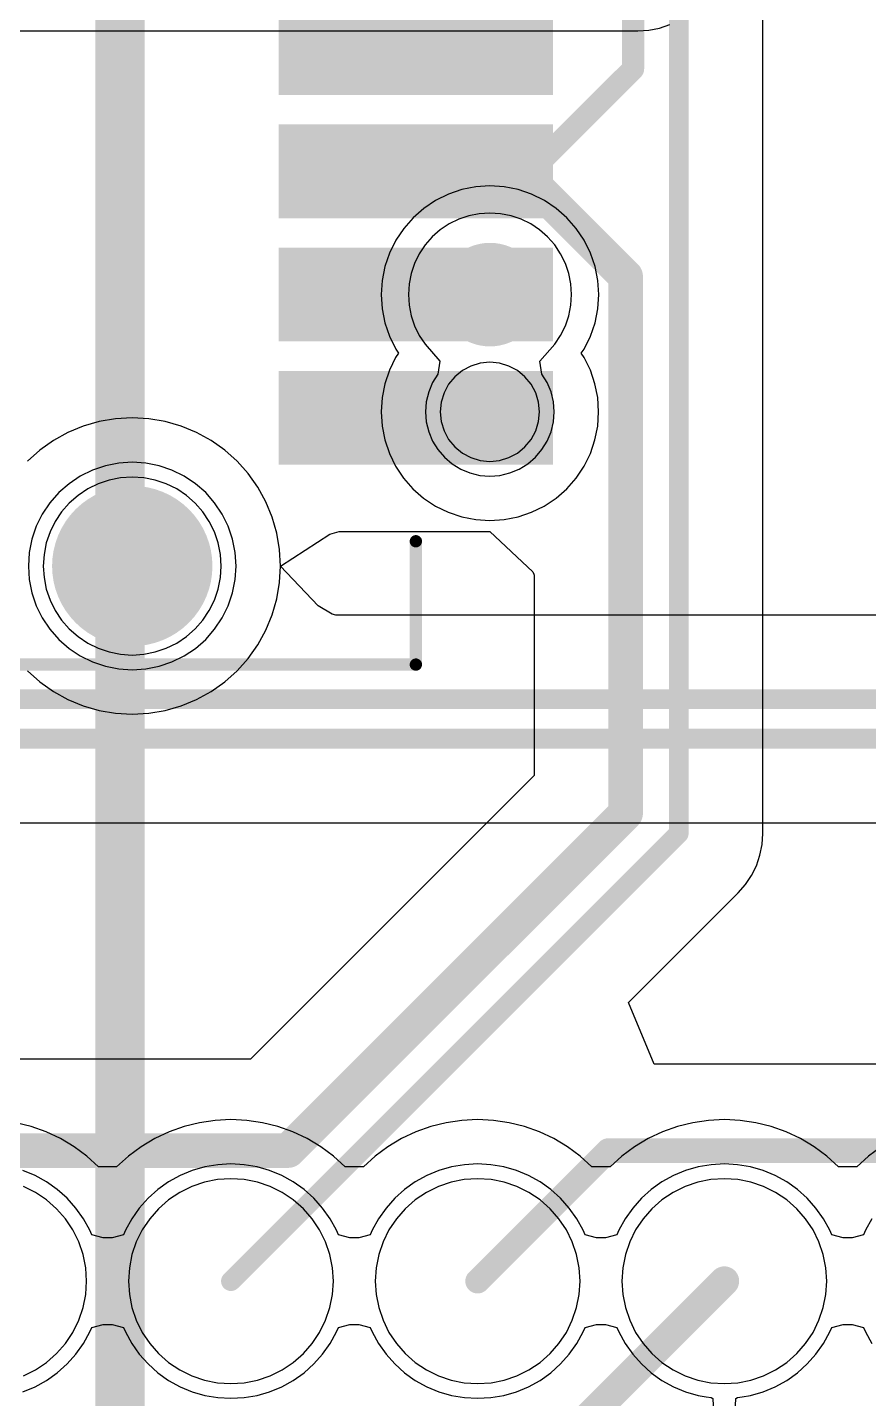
# Model space of a CAD drawing. Header units: millimetres. Extents: x 5.97 to 14.78, y 3.86 to 11.35.
# Drawn here: x 9.043 to 9.383, y 6.432 to 6.988 of the extents above; entities that cross this region are included whole.
import ezdxf

# ---------------------------------------------------------------- set-up
doc = ezdxf.new("R2010")
doc.units = ezdxf.units.MM
doc.header["$MEASUREMENT"] = 0
for name, color, linetype in [('BottomLayer', 5, 'Continuous'), ('BottomOverlay', 54, 'Continuous'), ('BottomSolder', 6, 'Continuous'), ('Mechanical4', 56, 'Continuous'), ('MidLayer1', 16, 'Continuous'), ('MidLayer2', 76, 'Continuous'), ('MultiLayer', 9, 'Continuous'), ('TopLayer', 1, 'Continuous'), ('TopOverlay', 2, 'Continuous'), ('TopPaste', 8, 'Continuous'), ('TopSolder', 216, 'Continuous')]:
    doc.layers.add(name, color=color, linetype=linetype)

# ---------------------------------------------------------------- blocks, each defined once
blk = doc.blocks.new('H______5X2_1_27___SMD_178')
at = {"layer": 'BottomLayer', "const_width": 0.03}
for points in [[(-0.17504, 0, 1), (-0.14504, 0, 1)], [(0.14504, 0, 1), (0.17504, 0, 1)]]:
    blk.add_lwpolyline(points, format="xyb", close=True, dxfattribs=at)
at = {"layer": 'BottomSolder', "const_width": 0.0325}
for points in [[(-0.17629, 0, 1), (-0.14379, 0, 1)], [(0.14379, 0, 1), (0.17629, 0, 1)]]:
    blk.add_lwpolyline(points, format="xyb", close=True, dxfattribs=at)
at = {"layer": 'MidLayer1', "const_width": 0.03}
for points in [[(-0.17504, 0, 1), (-0.14504, 0, 1)], [(0.14504, 0, 1), (0.17504, 0, 1)]]:
    blk.add_lwpolyline(points, format="xyb", close=True, dxfattribs=at)
at = {"layer": 'MidLayer2', "const_width": 0.03}
for points in [[(-0.17504, 0, 1), (-0.14504, 0, 1)], [(0.14504, 0, 1), (0.17504, 0, 1)]]:
    blk.add_lwpolyline(points, format="xyb", close=True, dxfattribs=at)
at = {"layer": 'MultiLayer', "const_width": 0.03}
for points in [[(-0.17504, 0, 1), (-0.14504, 0, 1)], [(0.14504, 0, 1), (0.17504, 0, 1)]]:
    blk.add_lwpolyline(points, format="xyb", close=True, dxfattribs=at)
at = {"layer": 'TopLayer', "const_width": 0.03}
for points in [[(-0.17504, 0, 1), (-0.14504, 0, 1)], [(0.14504, 0, 1), (0.17504, 0, 1)]]:
    blk.add_lwpolyline(points, format="xyb", close=True, dxfattribs=at)
at = {"layer": 'TopLayer'}
for points in [[(-0.084, 0.16752), (-0.116, 0.16752), (-0.084, 0.0624), (-0.116, 0.0624)], [(-0.034, 0.16752), (-0.066, 0.16752), (-0.034, 0.0624), (-0.066, 0.0624)], [(0.016, 0.16752), (-0.016, 0.16752), (0.016, 0.0624), (-0.016, 0.0624)], [(0.066, 0.16752), (0.034, 0.16752), (0.066, 0.0624), (0.034, 0.0624)], [(0.116, 0.16752), (0.084, 0.16752), (0.116, 0.0624), (0.084, 0.0624)], [(-0.116, -0.16752), (-0.084, -0.16752), (-0.116, -0.0624), (-0.084, -0.0624)], [(-0.066, -0.16752), (-0.034, -0.16752), (-0.066, -0.0624), (-0.034, -0.0624)], [(-0.016, -0.16752), (0.016, -0.16752), (-0.016, -0.0624), (0.016, -0.0624)], [(0.034, -0.16752), (0.066, -0.16752), (0.034, -0.0624), (0.066, -0.0624)], [(0.084, -0.16752), (0.116, -0.16752), (0.084, -0.0624), (0.116, -0.0624)]]:
    blk.add_solid(points, dxfattribs=at)
at = {"layer": 'TopOverlay', "const_width": 0.005}
for points in [[(-0.15, 0.11496), (-0.2, 0.11496)], [(-0.2, -0.11496), (-0.2, 0.11496)], [(0.2, 0.11496), (0.15, 0.11496)], [(0.2, -0.11496), (0.2, 0.11496)], [(-0.15, -0.11496), (-0.2, -0.11496)], [(0.2, -0.11496), (0.15, -0.11496)]]:
    blk.add_lwpolyline(points, dxfattribs=at)
at = {"layer": 'TopOverlay', "const_width": 0.0025}
for points in [[(-0.20125, 0.11496, 1), (-0.19875, 0.11496, 1)], [(-0.20125, 0.11496, 1), (-0.19875, 0.11496, 1)], [(-0.15125, 0.11496, 1), (-0.14875, 0.11496, 1)], [(0.14875, 0.11496, 1), (0.15125, 0.11496, 1)], [(0.19875, 0.11496, 1), (0.20125, 0.11496, 1)], [(0.19875, 0.11496, 1), (0.20125, 0.11496, 1)], [(-0.20125, -0.11496, 1), (-0.19875, -0.11496, 1)], [(-0.20125, -0.11496, 1), (-0.19875, -0.11496, 1)], [(-0.15125, -0.11496, 1), (-0.14875, -0.11496, 1)], [(0.14875, -0.11496, 1), (0.15125, -0.11496, 1)], [(0.19875, -0.11496, 1), (0.20125, -0.11496, 1)], [(0.19875, -0.11496, 1), (0.20125, -0.11496, 1)]]:
    blk.add_lwpolyline(points, format="xyb", close=True, dxfattribs=at)
at = {"layer": 'TopPaste'}
for points in [[(-0.081, 0.17052), (-0.119, 0.17052), (-0.081, 0.0594), (-0.119, 0.0594)], [(-0.031, 0.17052), (-0.069, 0.17052), (-0.031, 0.0594), (-0.069, 0.0594)], [(0.019, 0.17052), (-0.019, 0.17052), (0.019, 0.0594), (-0.019, 0.0594)], [(0.069, 0.17052), (0.031, 0.17052), (0.069, 0.0594), (0.031, 0.0594)], [(0.119, 0.17052), (0.081, 0.17052), (0.119, 0.0594), (0.081, 0.0594)], [(-0.119, -0.17052), (-0.081, -0.17052), (-0.119, -0.0594), (-0.081, -0.0594)], [(-0.069, -0.17052), (-0.031, -0.17052), (-0.069, -0.0594), (-0.031, -0.0594)], [(-0.019, -0.17052), (0.019, -0.17052), (-0.019, -0.0594), (0.019, -0.0594)], [(0.031, -0.17052), (0.069, -0.17052), (0.031, -0.0594), (0.069, -0.0594)], [(0.081, -0.17052), (0.119, -0.17052), (0.081, -0.0594), (0.119, -0.0594)]]:
    blk.add_solid(points, dxfattribs=at)
at = {"layer": 'TopSolder', "const_width": 0.0325}
for points in [[(-0.17629, 0, 1), (-0.14379, 0, 1)], [(0.14379, 0, 1), (0.17629, 0, 1)]]:
    blk.add_lwpolyline(points, format="xyb", close=True, dxfattribs=at)
at = {"layer": 'TopSolder'}
for points in [[(-0.0815, 0.17002), (-0.1185, 0.17002), (-0.0815, 0.0599), (-0.1185, 0.0599)], [(-0.0315, 0.17002), (-0.0685, 0.17002), (-0.0315, 0.0599), (-0.0685, 0.0599)], [(0.0185, 0.17002), (-0.0185, 0.17002), (0.0185, 0.0599), (-0.0185, 0.0599)], [(0.0685, 0.17002), (0.0315, 0.17002), (0.0685, 0.0599), (0.0315, 0.0599)], [(0.1185, 0.17002), (0.0815, 0.17002), (0.1185, 0.0599), (0.0815, 0.0599)], [(-0.1185, -0.17002), (-0.0815, -0.17002), (-0.1185, -0.0599), (-0.0815, -0.0599)], [(-0.0685, -0.17002), (-0.0315, -0.17002), (-0.0685, -0.0599), (-0.0315, -0.0599)], [(-0.0185, -0.17002), (0.0185, -0.17002), (-0.0185, -0.0599), (0.0185, -0.0599)], [(0.0315, -0.17002), (0.0685, -0.17002), (0.0315, -0.0599), (0.0685, -0.0599)], [(0.0815, -0.17002), (0.1185, -0.17002), (0.0815, -0.0599), (0.1185, -0.0599)]]:
    blk.add_solid(points, dxfattribs=at)

msp = doc.modelspace()

# ---------------------------------------------------------------- linework, layer by layer
at = {"layer": 'BottomLayer'}
for p, q in [((9.2987, 6.98809), (9.30292, 6.98952)), ((9.00049, 6.98693), (9.28988, 6.98693)), ((9.28988, 6.98693), (9.29433, 6.98722)), ((9.29433, 6.98722), (9.2987, 6.98809)), ((9.21859, 6.92259), (9.21313, 6.92074)), ((9.22424, 6.92372), (9.21859, 6.92259)), ((9.23, 6.92409), (9.22424, 6.92372)), ((9.23576, 6.92372), (9.23, 6.92409)), ((9.24141, 6.92259), (9.23576, 6.92372)), ((9.24687, 6.92074), (9.24141, 6.92259)), ((9.20795, 6.91819), (9.20316, 6.91498)), ((9.21313, 6.92074), (9.20795, 6.91819)), ((9.25205, 6.91819), (9.24687, 6.92074)), ((9.25684, 6.91498), (9.25205, 6.91819)), ((9.19882, 6.91118), (9.19502, 6.90684)), ((9.20316, 6.91498), (9.19882, 6.91118)), ((9.26118, 6.91118), (9.25684, 6.91498)), ((9.26498, 6.90684), (9.26118, 6.91118)), ((9.19502, 6.90684), (9.19181, 6.90205)), ((9.26819, 6.90205), (9.26498, 6.90684)), ((9.19181, 6.90205), (9.18926, 6.89687)), ((9.27074, 6.89687), (9.26819, 6.90205)), ((9.18926, 6.89687), (9.18741, 6.89141)), ((9.27259, 6.89141), (9.27074, 6.89687)), ((9.18741, 6.89141), (9.18628, 6.88576)), ((9.27372, 6.88576), (9.27259, 6.89141)), ((9.18628, 6.88576), (9.18591, 6.88)), ((9.27409, 6.88), (9.27372, 6.88576)), ((9.18591, 6.88), (9.18628, 6.87424)), ((9.27372, 6.87424), (9.27409, 6.88)), ((9.18628, 6.87424), (9.18741, 6.86859)), ((9.27259, 6.86859), (9.27372, 6.87424)), ((9.18741, 6.86859), (9.18926, 6.86313)), ((9.27074, 6.86313), (9.27259, 6.86859)), ((9.18926, 6.86313), (9.19181, 6.85795)), ((9.26819, 6.85795), (9.27074, 6.86313)), ((9.19294, 6.85627), (9.19177, 6.85453)), ((9.19181, 6.85795), (9.19294, 6.85627)), ((9.26702, 6.85621), (9.26819, 6.85795)), ((9.26815, 6.85453), (9.26702, 6.85621)), ((9.19177, 6.85453), (9.18922, 6.84935)), ((9.2707, 6.84935), (9.26815, 6.85453)), ((9.18737, 6.84389), (9.18624, 6.83824)), ((9.18922, 6.84935), (9.18737, 6.84389)), ((9.27255, 6.84389), (9.2707, 6.84935)), ((9.27368, 6.83824), (9.27255, 6.84389)), ((9.18624, 6.83824), (9.18587, 6.83248)), ((9.27405, 6.83248), (9.27368, 6.83824)), ((9.07163, 6.82855), (9.06515, 6.82668)), ((9.07827, 6.82968), (9.07163, 6.82855)), ((9.085, 6.83006), (9.07827, 6.82968)), ((9.09173, 6.82968), (9.085, 6.83006)), ((9.09837, 6.82855), (9.09173, 6.82968)), ((9.10485, 6.82668), (9.09837, 6.82855)), ((9.18587, 6.83248), (9.18624, 6.82672)), ((9.27368, 6.82672), (9.27405, 6.83248)), ((9.05893, 6.8241), (9.05303, 6.82084)), ((9.06515, 6.82668), (9.05893, 6.8241)), ((9.11107, 6.8241), (9.10485, 6.82668)), ((9.11697, 6.82084), (9.11107, 6.8241)), ((9.18624, 6.82672), (9.18737, 6.82107)), ((9.27255, 6.82107), (9.27368, 6.82672)), ((9.04753, 6.81694), (9.04251, 6.81245)), ((9.05303, 6.82084), (9.04753, 6.81694)), ((9.12247, 6.81694), (9.11697, 6.82084)), ((9.12749, 6.81245), (9.12247, 6.81694)), ((9.18737, 6.82107), (9.18922, 6.81561)), ((9.2707, 6.81561), (9.27255, 6.82107)), ((9.13198, 6.80743), (9.12749, 6.81245)), ((9.18922, 6.81561), (9.19177, 6.81043)), ((9.26815, 6.81043), (9.2707, 6.81561)), ((9.13588, 6.80193), (9.13198, 6.80743)), ((9.19177, 6.81043), (9.19498, 6.80564)), ((9.19498, 6.80564), (9.19878, 6.8013)), ((9.26114, 6.8013), (9.26494, 6.80564)), ((9.26494, 6.80564), (9.26815, 6.81043)), ((9.13914, 6.79603), (9.13588, 6.80193)), ((9.19878, 6.8013), (9.20312, 6.7975)), ((9.2568, 6.7975), (9.26114, 6.8013)), ((9.14172, 6.78981), (9.13914, 6.79603)), ((9.20312, 6.7975), (9.20791, 6.79429)), ((9.20791, 6.79429), (9.21309, 6.79174)), ((9.24683, 6.79174), (9.25201, 6.79429)), ((9.25201, 6.79429), (9.2568, 6.7975)), ((9.14359, 6.78333), (9.14172, 6.78981)), ((9.21309, 6.79174), (9.21855, 6.78989)), ((9.21855, 6.78989), (9.2242, 6.78876)), ((9.2242, 6.78876), (9.22996, 6.78839)), ((9.22996, 6.78839), (9.23572, 6.78876)), ((9.23572, 6.78876), (9.24137, 6.78989)), ((9.24137, 6.78989), (9.24683, 6.79174)), ((9.14472, 6.77669), (9.14359, 6.78333)), ((9.14509, 6.76996), (9.14472, 6.77669)), ((9.16038, 6.75385), (9.14509, 6.76996)), ((9.16606, 6.75045), (9.16038, 6.75385)), ((9.16757, 6.75003), (9.16606, 6.75045)), ((9.40605, 6.75003), (9.16757, 6.75003)), ((8.94236, 6.66589), (9.71839, 6.66589)), ((9.04402, 6.54269), (9.03778, 6.54425)), ((9.11222, 6.54425), (9.10598, 6.54269)), ((9.11858, 6.5452), (9.11222, 6.54425)), ((9.125, 6.54551), (9.11858, 6.5452)), ((9.13142, 6.5452), (9.125, 6.54551)), ((9.13778, 6.54425), (9.13142, 6.5452)), ((9.14402, 6.54269), (9.13778, 6.54425)), ((9.21222, 6.54425), (9.20598, 6.54269)), ((9.21858, 6.5452), (9.21222, 6.54425)), ((9.225, 6.54551), (9.21858, 6.5452)), ((9.23142, 6.5452), (9.225, 6.54551)), ((9.23778, 6.54425), (9.23142, 6.5452)), ((9.24402, 6.54269), (9.23778, 6.54425)), ((9.31222, 6.54425), (9.30598, 6.54269)), ((9.31858, 6.5452), (9.31222, 6.54425)), ((9.325, 6.54551), (9.31858, 6.5452)), ((9.33142, 6.5452), (9.325, 6.54551)), ((9.33778, 6.54425), (9.33142, 6.5452)), ((9.34402, 6.54269), (9.33778, 6.54425)), ((9.05007, 6.54053), (9.04402, 6.54269)), ((9.05588, 6.53778), (9.05007, 6.54053)), ((9.09993, 6.54053), (9.09412, 6.53778)), ((9.10598, 6.54269), (9.09993, 6.54053)), ((9.15007, 6.54053), (9.14402, 6.54269)), ((9.15588, 6.53778), (9.15007, 6.54053)), ((9.19993, 6.54053), (9.19412, 6.53778)), ((9.20598, 6.54269), (9.19993, 6.54053)), ((9.25007, 6.54053), (9.24402, 6.54269)), ((9.25588, 6.53778), (9.25007, 6.54053)), ((9.29993, 6.54053), (9.29412, 6.53778)), ((9.30598, 6.54269), (9.29993, 6.54053)), ((9.35007, 6.54053), (9.34402, 6.54269)), ((9.35588, 6.53778), (9.35007, 6.54053)), ((9.0614, 6.53447), (9.05588, 6.53778)), ((9.06656, 6.53064), (9.0614, 6.53447)), ((9.0886, 6.53447), (9.08344, 6.53064)), ((9.09412, 6.53778), (9.0886, 6.53447)), ((9.1614, 6.53447), (9.15588, 6.53778)), ((9.16656, 6.53064), (9.1614, 6.53447)), ((9.1886, 6.53447), (9.18344, 6.53064)), ((9.19412, 6.53778), (9.1886, 6.53447)), ((9.2614, 6.53447), (9.25588, 6.53778)), ((9.26656, 6.53064), (9.2614, 6.53447)), ((9.2886, 6.53447), (9.28344, 6.53064)), ((9.29412, 6.53778), (9.2886, 6.53447)), ((9.3614, 6.53447), (9.35588, 6.53778)), ((9.36656, 6.53064), (9.3614, 6.53447)), ((9.3886, 6.53447), (9.38344, 6.53064)), ((9.07132, 6.52632), (9.06656, 6.53064)), ((9.08344, 6.53064), (9.07868, 6.52632)), ((9.17132, 6.52632), (9.16656, 6.53064)), ((9.18344, 6.53064), (9.17868, 6.52632)), ((9.27132, 6.52632), (9.26656, 6.53064)), ((9.28344, 6.53064), (9.27868, 6.52632)), ((9.37132, 6.52632), (9.36656, 6.53064)), ((9.38344, 6.53064), (9.37868, 6.52632)), ((9.07868, 6.52632), (9.07132, 6.52632)), ((9.17868, 6.52632), (9.17132, 6.52632)), ((9.27868, 6.52632), (9.27132, 6.52632)), ((9.37868, 6.52632), (9.37132, 6.52632))]:
    msp.add_line(p, q, dxfattribs=at)
for points, const_width in [([(9.223, 6.88, 1), (9.237, 6.88, 1)], 0.014), ([(9.22296, 6.83248, 1), (9.23696, 6.83248, 1)], 0.014), ([(9.322, 6.48, 1), (9.328, 6.48, 1)], 0.006)]:
    msp.add_lwpolyline(points, format="xyb", close=True, dxfattribs=dict(at, const_width=const_width))
for points, const_width in [([(8.76249, 6.71596), (10.0099, 6.71596)], 0.008), ([(8.75303, 6.69996), (10.01653, 6.69996)], 0.008), ([(9.23, 6.385), (9.325, 6.48)], 0.012)]:
    msp.add_lwpolyline(points, dxfattribs=dict(at, const_width=const_width))
at = {"layer": 'BottomOverlay', "const_width": 0.014}
for points in [[(9.08, 6.82), (9.08, 7.04)], [(9.08, 5.44238), (9.08, 6.72)]]:
    msp.add_lwpolyline(points, dxfattribs=at)
at = {"layer": 'BottomOverlay', "const_width": 0.007}
for points in [[(9.0765, 6.82, 1), (9.0835, 6.82, 1)], [(9.0765, 6.72, 1), (9.0835, 6.72, 1)]]:
    msp.add_lwpolyline(points, format="xyb", close=True, dxfattribs=at)
at = {"layer": 'Mechanical4', "const_width": 0.02}
msp.add_lwpolyline([(9.08, 4.43), (9.08, 9.43)], dxfattribs=at)
at = {"layer": 'MidLayer1'}
for p, q in [((9.22227, 6.85105), (9.2188, 6.84919)), ((9.22604, 6.85219), (9.22227, 6.85105)), ((9.22996, 6.85258), (9.22604, 6.85219)), ((9.23388, 6.85219), (9.22996, 6.85258)), ((9.23765, 6.85105), (9.23388, 6.85219)), ((9.24113, 6.84919), (9.23765, 6.85105)), ((9.21575, 6.84669), (9.21325, 6.84365)), ((9.2188, 6.84919), (9.21575, 6.84669)), ((9.24417, 6.84669), (9.24113, 6.84919)), ((9.24667, 6.84365), (9.24417, 6.84669)), ((9.21139, 6.84017), (9.21025, 6.8364)), ((9.21325, 6.84365), (9.21139, 6.84017)), ((9.24853, 6.84017), (9.24667, 6.84365)), ((9.24967, 6.8364), (9.24853, 6.84017)), ((9.21025, 6.8364), (9.20986, 6.83248)), ((9.25006, 6.83248), (9.24967, 6.8364)), ((9.20986, 6.83248), (9.21025, 6.82856)), ((9.21025, 6.82856), (9.21139, 6.82479)), ((9.24853, 6.82479), (9.24967, 6.82856)), ((9.24967, 6.82856), (9.25006, 6.83248)), ((9.21139, 6.82479), (9.21325, 6.82132)), ((9.24667, 6.82132), (9.24853, 6.82479)), ((9.21325, 6.82132), (9.21575, 6.81827)), ((9.21575, 6.81827), (9.2188, 6.81577)), ((9.24113, 6.81577), (9.24417, 6.81827)), ((9.24417, 6.81827), (9.24667, 6.82132)), ((9.2188, 6.81577), (9.22227, 6.81391)), ((9.22227, 6.81391), (9.22604, 6.81277)), ((9.22604, 6.81277), (9.22996, 6.81238)), ((9.22996, 6.81238), (9.23388, 6.81277)), ((9.23388, 6.81277), (9.23765, 6.81391)), ((9.23765, 6.81391), (9.24113, 6.81577)), ((9.08029, 6.80573), (9.07566, 6.80481)), ((9.085, 6.80604), (9.08029, 6.80573)), ((9.08971, 6.80573), (9.085, 6.80604)), ((9.09434, 6.80481), (9.08971, 6.80573)), ((9.06696, 6.8012), (9.06304, 6.79858)), ((9.07119, 6.80329), (9.06696, 6.8012)), ((9.07566, 6.80481), (9.07119, 6.80329)), ((9.09881, 6.80329), (9.09434, 6.80481)), ((9.10304, 6.8012), (9.09881, 6.80329)), ((9.10696, 6.79858), (9.10304, 6.8012)), ((9.05949, 6.79547), (9.05638, 6.79192)), ((9.06304, 6.79858), (9.05949, 6.79547)), ((9.11051, 6.79547), (9.10696, 6.79858)), ((9.11362, 6.79192), (9.11051, 6.79547)), ((9.05638, 6.79192), (9.05376, 6.788)), ((9.11624, 6.788), (9.11362, 6.79192)), ((9.05167, 6.78377), (9.05015, 6.7793)), ((9.05376, 6.788), (9.05167, 6.78377)), ((9.11833, 6.78377), (9.11624, 6.788)), ((9.11985, 6.7793), (9.11833, 6.78377)), ((9.05015, 6.7793), (9.04923, 6.77467)), ((9.12077, 6.77467), (9.11985, 6.7793)), ((9.04923, 6.77467), (9.04892, 6.76996)), ((9.12108, 6.76996), (9.12077, 6.77467)), ((9.04892, 6.76996), (9.04923, 6.76525)), ((9.12077, 6.76525), (9.12108, 6.76996)), ((9.04923, 6.76525), (9.05015, 6.76062)), ((9.05015, 6.76062), (9.05167, 6.75615)), ((9.11833, 6.75615), (9.11985, 6.76062)), ((9.11985, 6.76062), (9.12077, 6.76525)), ((9.05167, 6.75615), (9.05376, 6.75192)), ((9.11624, 6.75192), (9.11833, 6.75615)), ((9.05376, 6.75192), (9.05638, 6.748)), ((9.11362, 6.748), (9.11624, 6.75192)), ((9.05638, 6.748), (9.05949, 6.74445)), ((9.05949, 6.74445), (9.06304, 6.74134)), ((9.10696, 6.74134), (9.11051, 6.74445)), ((9.11051, 6.74445), (9.11362, 6.748)), ((9.06304, 6.74134), (9.06696, 6.73872)), ((9.06696, 6.73872), (9.07119, 6.73663)), ((9.09881, 6.73663), (9.10304, 6.73872)), ((9.10304, 6.73872), (9.10696, 6.74134)), ((9.07119, 6.73663), (9.07566, 6.73511)), ((9.07566, 6.73511), (9.08029, 6.73419)), ((9.08029, 6.73419), (9.085, 6.73388)), ((9.085, 6.73388), (9.08971, 6.73419)), ((9.08971, 6.73419), (9.09434, 6.73511)), ((9.09434, 6.73511), (9.09881, 6.73663)), ((9.125, 6.52152), (9.11958, 6.52117)), ((9.13042, 6.52117), (9.125, 6.52152)), ((9.225, 6.52152), (9.21958, 6.52117)), ((9.23042, 6.52117), (9.225, 6.52152)), ((9.325, 6.52152), (9.31958, 6.52117)), ((9.33042, 6.52117), (9.325, 6.52152)), ((9.04576, 6.51596), (9.04089, 6.51836)), ((9.05028, 6.51294), (9.04576, 6.51596)), ((9.10424, 6.51596), (9.09972, 6.51294)), ((9.10911, 6.51836), (9.10424, 6.51596)), ((9.11425, 6.52011), (9.10911, 6.51836)), ((9.11958, 6.52117), (9.11425, 6.52011)), ((9.13575, 6.52011), (9.13042, 6.52117)), ((9.14089, 6.51836), (9.13575, 6.52011)), ((9.14576, 6.51596), (9.14089, 6.51836)), ((9.15028, 6.51294), (9.14576, 6.51596)), ((9.20424, 6.51596), (9.19972, 6.51294)), ((9.20911, 6.51836), (9.20424, 6.51596)), ((9.21425, 6.52011), (9.20911, 6.51836)), ((9.21958, 6.52117), (9.21425, 6.52011)), ((9.23575, 6.52011), (9.23042, 6.52117)), ((9.24089, 6.51836), (9.23575, 6.52011)), ((9.24576, 6.51596), (9.24089, 6.51836)), ((9.25028, 6.51294), (9.24576, 6.51596)), ((9.30424, 6.51596), (9.29972, 6.51294)), ((9.30911, 6.51836), (9.30424, 6.51596)), ((9.31425, 6.52011), (9.30911, 6.51836)), ((9.31958, 6.52117), (9.31425, 6.52011)), ((9.33575, 6.52011), (9.33042, 6.52117)), ((9.34089, 6.51836), (9.33575, 6.52011)), ((9.34576, 6.51596), (9.34089, 6.51836)), ((9.35028, 6.51294), (9.34576, 6.51596)), ((9.05436, 6.50936), (9.05028, 6.51294)), ((9.09972, 6.51294), (9.09564, 6.50936)), ((9.15436, 6.50936), (9.15028, 6.51294)), ((9.19972, 6.51294), (9.19564, 6.50936)), ((9.25436, 6.50936), (9.25028, 6.51294)), ((9.29972, 6.51294), (9.29564, 6.50936)), ((9.35436, 6.50936), (9.35028, 6.51294)), ((9.05794, 6.50528), (9.05436, 6.50936)), ((9.06096, 6.50076), (9.05794, 6.50528)), ((9.09206, 6.50528), (9.08904, 6.50076)), ((9.09564, 6.50936), (9.09206, 6.50528)), ((9.15794, 6.50528), (9.15436, 6.50936)), ((9.16096, 6.50076), (9.15794, 6.50528)), ((9.19206, 6.50528), (9.18904, 6.50076)), ((9.19564, 6.50936), (9.19206, 6.50528)), ((9.25794, 6.50528), (9.25436, 6.50936)), ((9.26096, 6.50076), (9.25794, 6.50528)), ((9.29206, 6.50528), (9.28904, 6.50076)), ((9.29564, 6.50936), (9.29206, 6.50528)), ((9.35794, 6.50528), (9.35436, 6.50936)), ((9.36096, 6.50076), (9.35794, 6.50528)), ((9.06336, 6.49589), (9.06096, 6.50076)), ((9.08904, 6.50076), (9.08664, 6.49589)), ((9.16336, 6.49589), (9.16096, 6.50076)), ((9.18904, 6.50076), (9.18664, 6.49589)), ((9.26336, 6.49589), (9.26096, 6.50076)), ((9.28904, 6.50076), (9.28664, 6.49589)), ((9.36336, 6.49589), (9.36096, 6.50076)), ((9.06511, 6.49075), (9.06336, 6.49589)), ((9.08664, 6.49589), (9.08489, 6.49075)), ((9.16511, 6.49075), (9.16336, 6.49589)), ((9.18664, 6.49589), (9.18489, 6.49075)), ((9.26511, 6.49075), (9.26336, 6.49589)), ((9.28664, 6.49589), (9.28489, 6.49075)), ((9.36511, 6.49075), (9.36336, 6.49589)), ((9.06617, 6.48542), (9.06511, 6.49075)), ((9.08489, 6.49075), (9.08383, 6.48542)), ((9.16617, 6.48542), (9.16511, 6.49075)), ((9.18489, 6.49075), (9.18383, 6.48542)), ((9.26617, 6.48542), (9.26511, 6.49075)), ((9.28489, 6.49075), (9.28383, 6.48542)), ((9.36617, 6.48542), (9.36511, 6.49075)), ((9.06652, 6.48), (9.06617, 6.48542)), ((9.08383, 6.48542), (9.08348, 6.48)), ((9.16652, 6.48), (9.16617, 6.48542)), ((9.18383, 6.48542), (9.18348, 6.48)), ((9.26652, 6.48), (9.26617, 6.48542)), ((9.28383, 6.48542), (9.28348, 6.48)), ((9.36652, 6.48), (9.36617, 6.48542)), ((9.06617, 6.47458), (9.06652, 6.48)), ((9.08348, 6.48), (9.08383, 6.47458)), ((9.16617, 6.47458), (9.16652, 6.48)), ((9.18348, 6.48), (9.18383, 6.47458)), ((9.26617, 6.47458), (9.26652, 6.48)), ((9.28348, 6.48), (9.28383, 6.47458)), ((9.36617, 6.47458), (9.36652, 6.48)), ((9.06511, 6.46925), (9.06617, 6.47458)), ((9.08383, 6.47458), (9.08489, 6.46925)), ((9.16511, 6.46925), (9.16617, 6.47458)), ((9.18383, 6.47458), (9.18489, 6.46925)), ((9.26511, 6.46925), (9.26617, 6.47458)), ((9.28383, 6.47458), (9.28489, 6.46925)), ((9.36511, 6.46925), (9.36617, 6.47458)), ((9.06336, 6.46411), (9.06511, 6.46925)), ((9.08489, 6.46925), (9.08664, 6.46411)), ((9.16336, 6.46411), (9.16511, 6.46925)), ((9.18489, 6.46925), (9.18664, 6.46411)), ((9.26336, 6.46411), (9.26511, 6.46925)), ((9.28489, 6.46925), (9.28664, 6.46411)), ((9.36336, 6.46411), (9.36511, 6.46925)), ((9.06096, 6.45924), (9.06336, 6.46411)), ((9.08664, 6.46411), (9.08904, 6.45924)), ((9.16096, 6.45924), (9.16336, 6.46411)), ((9.18664, 6.46411), (9.18904, 6.45924)), ((9.26096, 6.45924), (9.26336, 6.46411)), ((9.28664, 6.46411), (9.28904, 6.45924)), ((9.36096, 6.45924), (9.36336, 6.46411)), ((9.05436, 6.45064), (9.05794, 6.45472)), ((9.05794, 6.45472), (9.06096, 6.45924)), ((9.08904, 6.45924), (9.09206, 6.45472)), ((9.09206, 6.45472), (9.09564, 6.45064)), ((9.15436, 6.45064), (9.15794, 6.45472)), ((9.15794, 6.45472), (9.16096, 6.45924)), ((9.18904, 6.45924), (9.19206, 6.45472)), ((9.19206, 6.45472), (9.19564, 6.45064)), ((9.25436, 6.45064), (9.25794, 6.45472)), ((9.25794, 6.45472), (9.26096, 6.45924)), ((9.28904, 6.45924), (9.29206, 6.45472)), ((9.29206, 6.45472), (9.29564, 6.45064)), ((9.35436, 6.45064), (9.35794, 6.45472)), ((9.35794, 6.45472), (9.36096, 6.45924)), ((9.05028, 6.44706), (9.05436, 6.45064)), ((9.09564, 6.45064), (9.09972, 6.44706)), ((9.15028, 6.44706), (9.15436, 6.45064)), ((9.19564, 6.45064), (9.19972, 6.44706)), ((9.25028, 6.44706), (9.25436, 6.45064)), ((9.29564, 6.45064), (9.29972, 6.44706)), ((9.35028, 6.44706), (9.35436, 6.45064)), ((9.04089, 6.44164), (9.04576, 6.44404)), ((9.04576, 6.44404), (9.05028, 6.44706)), ((9.09972, 6.44706), (9.10424, 6.44404)), ((9.10424, 6.44404), (9.10911, 6.44164)), ((9.14089, 6.44164), (9.14576, 6.44404)), ((9.14576, 6.44404), (9.15028, 6.44706)), ((9.19972, 6.44706), (9.20424, 6.44404)), ((9.20424, 6.44404), (9.20911, 6.44164)), ((9.24089, 6.44164), (9.24576, 6.44404)), ((9.24576, 6.44404), (9.25028, 6.44706)), ((9.29972, 6.44706), (9.30424, 6.44404)), ((9.30424, 6.44404), (9.30911, 6.44164)), ((9.34089, 6.44164), (9.34576, 6.44404)), ((9.34576, 6.44404), (9.35028, 6.44706)), ((9.10911, 6.44164), (9.11425, 6.43989)), ((9.11425, 6.43989), (9.11958, 6.43883)), ((9.11958, 6.43883), (9.125, 6.43848)), ((9.125, 6.43848), (9.13042, 6.43883)), ((9.13042, 6.43883), (9.13575, 6.43989)), ((9.13575, 6.43989), (9.14089, 6.44164)), ((9.20911, 6.44164), (9.21425, 6.43989)), ((9.21425, 6.43989), (9.21958, 6.43883)), ((9.21958, 6.43883), (9.225, 6.43848)), ((9.225, 6.43848), (9.23042, 6.43883)), ((9.23042, 6.43883), (9.23575, 6.43989)), ((9.23575, 6.43989), (9.24089, 6.44164)), ((9.30911, 6.44164), (9.31425, 6.43989)), ((9.31425, 6.43989), (9.31958, 6.43883)), ((9.31958, 6.43883), (9.325, 6.43848)), ((9.325, 6.43848), (9.33042, 6.43883)), ((9.33042, 6.43883), (9.33575, 6.43989)), ((9.33575, 6.43989), (9.34089, 6.44164))]:
    msp.add_line(p, q, dxfattribs=at)
for points, const_width in [([(9.2195, 6.88, 1), (9.2405, 6.88, 1)], 0.021), ([(9.22296, 6.83248, 1), (9.23696, 6.83248, 1)], 0.014)]:
    msp.add_lwpolyline(points, format="xyb", close=True, dxfattribs=dict(at, const_width=const_width))
at = {"layer": 'MidLayer2'}
for p, q in [((9.22144, 6.91194), (9.21734, 6.91055)), ((9.22568, 6.91279), (9.22144, 6.91194)), ((9.23, 6.91307), (9.22568, 6.91279)), ((9.23432, 6.91279), (9.23, 6.91307)), ((9.23856, 6.91194), (9.23432, 6.91279)), ((9.24266, 6.91055), (9.23856, 6.91194)), ((9.20987, 6.90624), (9.20662, 6.90338)), ((9.21346, 6.90864), (9.20987, 6.90624)), ((9.21734, 6.91055), (9.21346, 6.90864)), ((9.24654, 6.90864), (9.24266, 6.91055)), ((9.25013, 6.90624), (9.24654, 6.90864)), ((9.25338, 6.90338), (9.25013, 6.90624)), ((9.20376, 6.90013), (9.20136, 6.89654)), ((9.20662, 6.90338), (9.20376, 6.90013)), ((9.25624, 6.90013), (9.25338, 6.90338)), ((9.25864, 6.89654), (9.25624, 6.90013)), ((9.20136, 6.89654), (9.19945, 6.89266)), ((9.26055, 6.89266), (9.25864, 6.89654)), ((9.19806, 6.88856), (9.19721, 6.88432)), ((9.19945, 6.89266), (9.19806, 6.88856)), ((9.26194, 6.88856), (9.26055, 6.89266)), ((9.26279, 6.88432), (9.26194, 6.88856)), ((9.19721, 6.88432), (9.19693, 6.88)), ((9.26307, 6.88), (9.26279, 6.88432)), ((9.19693, 6.88), (9.19721, 6.87568)), ((9.26279, 6.87568), (9.26307, 6.88)), ((9.19721, 6.87568), (9.19806, 6.87144)), ((9.26194, 6.87144), (9.26279, 6.87568)), ((9.19806, 6.87144), (9.19945, 6.86734)), ((9.19945, 6.86734), (9.20136, 6.86346)), ((9.25864, 6.86346), (9.26055, 6.86734)), ((9.26055, 6.86734), (9.26194, 6.87144)), ((9.20136, 6.86346), (9.20376, 6.85987)), ((9.25624, 6.85987), (9.25864, 6.86346)), ((9.20376, 6.85987), (9.20974, 6.85298)), ((9.25025, 6.85303), (9.25624, 6.85987)), ((9.20974, 6.85298), (9.20886, 6.84781)), ((9.25106, 6.84781), (9.25025, 6.85303)), ((9.20672, 6.84432), (9.20516, 6.84054)), ((9.20886, 6.84781), (9.20672, 6.84432)), ((9.2532, 6.84432), (9.25106, 6.84781)), ((9.25476, 6.84054), (9.2532, 6.84432)), ((9.20516, 6.84054), (9.2042, 6.83656)), ((9.25572, 6.83656), (9.25476, 6.84054)), ((9.2042, 6.83656), (9.20388, 6.83248)), ((9.25604, 6.83248), (9.25572, 6.83656)), ((9.20388, 6.83248), (9.2042, 6.8284)), ((9.2042, 6.8284), (9.20516, 6.82442)), ((9.25476, 6.82442), (9.25572, 6.8284)), ((9.25572, 6.8284), (9.25604, 6.83248)), ((9.20516, 6.82442), (9.20672, 6.82064)), ((9.2532, 6.82064), (9.25476, 6.82442)), ((9.20672, 6.82064), (9.20886, 6.81715)), ((9.20886, 6.81715), (9.21152, 6.81404)), ((9.2484, 6.81404), (9.25106, 6.81715)), ((9.25106, 6.81715), (9.2532, 6.82064)), ((9.07411, 6.81062), (9.06889, 6.80885)), ((9.07951, 6.81169), (9.07411, 6.81062)), ((9.085, 6.81205), (9.07951, 6.81169)), ((9.09049, 6.81169), (9.085, 6.81205)), ((9.09589, 6.81062), (9.09049, 6.81169)), ((9.10111, 6.80885), (9.09589, 6.81062)), ((9.21152, 6.81404), (9.21463, 6.81138)), ((9.21463, 6.81138), (9.21812, 6.80924)), ((9.2418, 6.80924), (9.24529, 6.81138)), ((9.24529, 6.81138), (9.2484, 6.81404)), ((9.06395, 6.80641), (9.05938, 6.80335)), ((9.06889, 6.80885), (9.06395, 6.80641)), ((9.10604, 6.80641), (9.10111, 6.80885)), ((9.11062, 6.80335), (9.10604, 6.80641)), ((9.21812, 6.80924), (9.2219, 6.80768)), ((9.2219, 6.80768), (9.22588, 6.80672)), ((9.22588, 6.80672), (9.22996, 6.8064)), ((9.22996, 6.8064), (9.23404, 6.80672)), ((9.23404, 6.80672), (9.23802, 6.80768)), ((9.23802, 6.80768), (9.2418, 6.80924)), ((9.05524, 6.79972), (9.05161, 6.79558)), ((9.05938, 6.80335), (9.05524, 6.79972)), ((9.11476, 6.79972), (9.11062, 6.80335)), ((9.11839, 6.79558), (9.11476, 6.79972)), ((9.05161, 6.79558), (9.04855, 6.79101)), ((9.12145, 6.79101), (9.11839, 6.79558)), ((9.04855, 6.79101), (9.04611, 6.78607)), ((9.12389, 6.78607), (9.12145, 6.79101)), ((9.04611, 6.78607), (9.04434, 6.78085)), ((9.12566, 6.78085), (9.12389, 6.78607)), ((9.04434, 6.78085), (9.04327, 6.77545)), ((9.12673, 6.77545), (9.12566, 6.78085)), ((9.04327, 6.77545), (9.04291, 6.76996)), ((9.12709, 6.76996), (9.12673, 6.77545)), ((9.04291, 6.76996), (9.04327, 6.76447)), ((9.12673, 6.76447), (9.12709, 6.76996)), ((9.04327, 6.76447), (9.04434, 6.75907)), ((9.12566, 6.75907), (9.12673, 6.76447)), ((9.04434, 6.75907), (9.04611, 6.75385)), ((9.12389, 6.75385), (9.12566, 6.75907)), ((9.04611, 6.75385), (9.04855, 6.74892)), ((9.12145, 6.74892), (9.12389, 6.75385)), ((9.04855, 6.74892), (9.05161, 6.74434)), ((9.05161, 6.74434), (9.05524, 6.7402)), ((9.11476, 6.7402), (9.11839, 6.74434)), ((9.11839, 6.74434), (9.12145, 6.74892)), ((9.05524, 6.7402), (9.05938, 6.73657)), ((9.11062, 6.73657), (9.11476, 6.7402)), ((9.05938, 6.73657), (9.06395, 6.73351)), ((9.06395, 6.73351), (9.06889, 6.73107)), ((9.10111, 6.73107), (9.10604, 6.73351)), ((9.10604, 6.73351), (9.11062, 6.73657)), ((9.06889, 6.73107), (9.07411, 6.7293)), ((9.07411, 6.7293), (9.07951, 6.72823)), ((9.07951, 6.72823), (9.085, 6.72787)), ((9.085, 6.72787), (9.09049, 6.72823)), ((9.09049, 6.72823), (9.09589, 6.7293)), ((9.09589, 6.7293), (9.10111, 6.73107)), ((9.11968, 6.52721), (9.11443, 6.52632)), ((9.125, 6.52751), (9.11968, 6.52721)), ((9.13032, 6.52721), (9.125, 6.52751)), ((9.13557, 6.52632), (9.13032, 6.52721)), ((9.21968, 6.52721), (9.21443, 6.52632)), ((9.225, 6.52751), (9.21968, 6.52721)), ((9.23032, 6.52721), (9.225, 6.52751)), ((9.23557, 6.52632), (9.23032, 6.52721)), ((9.31968, 6.52721), (9.31443, 6.52632)), ((9.325, 6.52751), (9.31968, 6.52721)), ((9.33032, 6.52721), (9.325, 6.52751)), ((9.33557, 6.52632), (9.33032, 6.52721)), ((9.04561, 6.5228), (9.04069, 6.52484)), ((9.05028, 6.52023), (9.04561, 6.5228)), ((9.10439, 6.5228), (9.09972, 6.52023)), ((9.10931, 6.52484), (9.10439, 6.5228)), ((9.11443, 6.52632), (9.10931, 6.52484)), ((9.14069, 6.52484), (9.13557, 6.52632)), ((9.14561, 6.5228), (9.14069, 6.52484)), ((9.15028, 6.52023), (9.14561, 6.5228)), ((9.20439, 6.5228), (9.19972, 6.52023)), ((9.20931, 6.52484), (9.20439, 6.5228)), ((9.21443, 6.52632), (9.20931, 6.52484)), ((9.24069, 6.52484), (9.23557, 6.52632)), ((9.24561, 6.5228), (9.24069, 6.52484)), ((9.25028, 6.52023), (9.24561, 6.5228)), ((9.30439, 6.5228), (9.29972, 6.52023)), ((9.30931, 6.52484), (9.30439, 6.5228)), ((9.31443, 6.52632), (9.30931, 6.52484)), ((9.34069, 6.52484), (9.33557, 6.52632)), ((9.34561, 6.5228), (9.34069, 6.52484)), ((9.35028, 6.52023), (9.34561, 6.5228)), ((9.05462, 6.51714), (9.05028, 6.52023)), ((9.05859, 6.51359), (9.05462, 6.51714)), ((9.09538, 6.51714), (9.09141, 6.51359)), ((9.09972, 6.52023), (9.09538, 6.51714)), ((9.15462, 6.51714), (9.15028, 6.52023)), ((9.15859, 6.51359), (9.15462, 6.51714)), ((9.19538, 6.51714), (9.19141, 6.51359)), ((9.19972, 6.52023), (9.19538, 6.51714)), ((9.25462, 6.51714), (9.25028, 6.52023)), ((9.25859, 6.51359), (9.25462, 6.51714)), ((9.29538, 6.51714), (9.29141, 6.51359)), ((9.29972, 6.52023), (9.29538, 6.51714)), ((9.35462, 6.51714), (9.35028, 6.52023)), ((9.35859, 6.51359), (9.35462, 6.51714)), ((9.06214, 6.50962), (9.05859, 6.51359)), ((9.09141, 6.51359), (9.08786, 6.50962)), ((9.16214, 6.50962), (9.15859, 6.51359)), ((9.19141, 6.51359), (9.18786, 6.50962)), ((9.26214, 6.50962), (9.25859, 6.51359)), ((9.29141, 6.51359), (9.28786, 6.50962)), ((9.36214, 6.50962), (9.35859, 6.51359)), ((9.06523, 6.50528), (9.06214, 6.50962)), ((9.0678, 6.50061), (9.06523, 6.50528)), ((9.08477, 6.50528), (9.0822, 6.50061)), ((9.08786, 6.50962), (9.08477, 6.50528)), ((9.16523, 6.50528), (9.16214, 6.50962)), ((9.1678, 6.50061), (9.16523, 6.50528)), ((9.18477, 6.50528), (9.1822, 6.50061)), ((9.18786, 6.50962), (9.18477, 6.50528)), ((9.26523, 6.50528), (9.26214, 6.50962)), ((9.2678, 6.50061), (9.26523, 6.50528)), ((9.28477, 6.50528), (9.2822, 6.50061)), ((9.28786, 6.50962), (9.28477, 6.50528)), ((9.36523, 6.50528), (9.36214, 6.50962)), ((9.3678, 6.50061), (9.36523, 6.50528)), ((9.38477, 6.50528), (9.3822, 6.50061)), ((9.06856, 6.49878), (9.0678, 6.50061)), ((9.0822, 6.50061), (9.08144, 6.49878)), ((9.16856, 6.49878), (9.1678, 6.50061)), ((9.1822, 6.50061), (9.18144, 6.49878)), ((9.26856, 6.49878), (9.2678, 6.50061)), ((9.2822, 6.50061), (9.28144, 6.49878)), ((9.36856, 6.49878), (9.3678, 6.50061)), ((9.3822, 6.50061), (9.38144, 6.49878)), ((9.07319, 6.49755), (9.06856, 6.49878)), ((9.07681, 6.49755), (9.07319, 6.49755)), ((9.08144, 6.49878), (9.07681, 6.49755)), ((9.17319, 6.49755), (9.16856, 6.49878)), ((9.17681, 6.49755), (9.17319, 6.49755)), ((9.18144, 6.49878), (9.17681, 6.49755)), ((9.27319, 6.49755), (9.26856, 6.49878)), ((9.27681, 6.49755), (9.27319, 6.49755)), ((9.28144, 6.49878), (9.27681, 6.49755)), ((9.37319, 6.49755), (9.36856, 6.49878)), ((9.37681, 6.49755), (9.37319, 6.49755)), ((9.38144, 6.49878), (9.37681, 6.49755)), ((9.0678, 6.45939), (9.06856, 6.46122)), ((9.06856, 6.46122), (9.07319, 6.46245)), ((9.07319, 6.46245), (9.07681, 6.46245)), ((9.07681, 6.46245), (9.08144, 6.46122)), ((9.08144, 6.46122), (9.0822, 6.45939)), ((9.1678, 6.45939), (9.16856, 6.46122)), ((9.16856, 6.46122), (9.17319, 6.46245)), ((9.17319, 6.46245), (9.17681, 6.46245)), ((9.17681, 6.46245), (9.18144, 6.46122)), ((9.18144, 6.46122), (9.1822, 6.45939)), ((9.2678, 6.45939), (9.26856, 6.46122)), ((9.26856, 6.46122), (9.27319, 6.46245)), ((9.27319, 6.46245), (9.27681, 6.46245)), ((9.27681, 6.46245), (9.28144, 6.46122)), ((9.28144, 6.46122), (9.2822, 6.45939)), ((9.3678, 6.45939), (9.36856, 6.46122)), ((9.36856, 6.46122), (9.37319, 6.46245)), ((9.37319, 6.46245), (9.37681, 6.46245)), ((9.37681, 6.46245), (9.38144, 6.46122)), ((9.38144, 6.46122), (9.3822, 6.45939)), ((9.06214, 6.45038), (9.06523, 6.45472)), ((9.06523, 6.45472), (9.0678, 6.45939)), ((9.0822, 6.45939), (9.08477, 6.45472)), ((9.08477, 6.45472), (9.08786, 6.45038)), ((9.16214, 6.45038), (9.16523, 6.45472)), ((9.16523, 6.45472), (9.1678, 6.45939)), ((9.1822, 6.45939), (9.18477, 6.45472)), ((9.18477, 6.45472), (9.18786, 6.45038)), ((9.26214, 6.45038), (9.26523, 6.45472)), ((9.26523, 6.45472), (9.2678, 6.45939)), ((9.2822, 6.45939), (9.28477, 6.45472)), ((9.28477, 6.45472), (9.28786, 6.45038)), ((9.36214, 6.45038), (9.36523, 6.45472)), ((9.36523, 6.45472), (9.3678, 6.45939)), ((9.3822, 6.45939), (9.38477, 6.45472)), ((9.05859, 6.44641), (9.06214, 6.45038)), ((9.08786, 6.45038), (9.09141, 6.44641)), ((9.15859, 6.44641), (9.16214, 6.45038)), ((9.18786, 6.45038), (9.19141, 6.44641)), ((9.25859, 6.44641), (9.26214, 6.45038)), ((9.28786, 6.45038), (9.29141, 6.44641)), ((9.35859, 6.44641), (9.36214, 6.45038)), ((9.05462, 6.44286), (9.05859, 6.44641)), ((9.09141, 6.44641), (9.09538, 6.44286)), ((9.15462, 6.44286), (9.15859, 6.44641)), ((9.19141, 6.44641), (9.19538, 6.44286)), ((9.25462, 6.44286), (9.25859, 6.44641)), ((9.29141, 6.44641), (9.29538, 6.44286)), ((9.35462, 6.44286), (9.35859, 6.44641)), ((9.04561, 6.4372), (9.05028, 6.43977)), ((9.05028, 6.43977), (9.05462, 6.44286)), ((9.09538, 6.44286), (9.09972, 6.43977)), ((9.09972, 6.43977), (9.10439, 6.4372)), ((9.14561, 6.4372), (9.15028, 6.43977)), ((9.15028, 6.43977), (9.15462, 6.44286)), ((9.19538, 6.44286), (9.19972, 6.43977)), ((9.19972, 6.43977), (9.20439, 6.4372)), ((9.24561, 6.4372), (9.25028, 6.43977)), ((9.25028, 6.43977), (9.25462, 6.44286)), ((9.29538, 6.44286), (9.29972, 6.43977)), ((9.29972, 6.43977), (9.30439, 6.4372)), ((9.34561, 6.4372), (9.35028, 6.43977)), ((9.35028, 6.43977), (9.35462, 6.44286)), ((9.04069, 6.43516), (9.04561, 6.4372)), ((9.10439, 6.4372), (9.10931, 6.43516)), ((9.10931, 6.43516), (9.11443, 6.43368)), ((9.11443, 6.43368), (9.11968, 6.43279)), ((9.11968, 6.43279), (9.125, 6.43249)), ((9.125, 6.43249), (9.13032, 6.43279)), ((9.13032, 6.43279), (9.13557, 6.43368)), ((9.13557, 6.43368), (9.14069, 6.43516)), ((9.14069, 6.43516), (9.14561, 6.4372)), ((9.20439, 6.4372), (9.20931, 6.43516)), ((9.20931, 6.43516), (9.21443, 6.43368)), ((9.21443, 6.43368), (9.21968, 6.43279)), ((9.21968, 6.43279), (9.225, 6.43249)), ((9.225, 6.43249), (9.23032, 6.43279)), ((9.23032, 6.43279), (9.23557, 6.43368)), ((9.23557, 6.43368), (9.24069, 6.43516)), ((9.24069, 6.43516), (9.24561, 6.4372)), ((9.30439, 6.4372), (9.30931, 6.43516)), ((9.30931, 6.43516), (9.31443, 6.43368)), ((9.31443, 6.43368), (9.31764, 6.43314)), ((9.31764, 6.43314), (9.31968, 6.43279)), ((9.31968, 6.43279), (9.32038, 6.4324)), ((9.32962, 6.4324), (9.33032, 6.43279)), ((9.33032, 6.43279), (9.33229, 6.43313)), ((9.33229, 6.43313), (9.33557, 6.43368)), ((9.33557, 6.43368), (9.34069, 6.43516)), ((9.34069, 6.43516), (9.34561, 6.4372)), ((9.32038, 6.4324), (9.32092, 6.42076)), ((9.32908, 6.42076), (9.32962, 6.4324))]:
    msp.add_line(p, q, dxfattribs=at)
for points, const_width in [([(9.2195, 6.88, 1), (9.2405, 6.88, 1)], 0.021), ([(9.22296, 6.83248, 1), (9.23696, 6.83248, 1)], 0.014)]:
    msp.add_lwpolyline(points, format="xyb", close=True, dxfattribs=dict(at, const_width=const_width))
at = {"layer": 'MultiLayer'}
for points, const_width in [([(9.2195, 6.88, 1), (9.2405, 6.88, 1)], 0.021), ([(9.22296, 6.83248, 1), (9.23696, 6.83248, 1)], 0.014)]:
    msp.add_lwpolyline(points, format="xyb", close=True, dxfattribs=dict(at, const_width=const_width))
at = {"layer": 'TopLayer'}
for p, q in [((9.34057, 6.6615), (9.34057, 7.15344)), ((9.14509, 6.76996), (9.16506, 6.78286)), ((9.16506, 6.78286), (9.16883, 6.784)), ((9.16883, 6.784), (9.22996, 6.784)), ((9.22996, 6.784), (9.24733, 6.76756)), ((9.14472, 6.76323), (9.14509, 6.76996)), ((9.24733, 6.76756), (9.24782, 6.76666)), ((9.24782, 6.76666), (9.24792, 6.76631)), ((9.24792, 6.76631), (9.24792, 6.68506)), ((9.14359, 6.75659), (9.14472, 6.76323)), ((9.14172, 6.75011), (9.14359, 6.75659)), ((9.13914, 6.74389), (9.14172, 6.75011)), ((9.13588, 6.73799), (9.13914, 6.74389)), ((9.13198, 6.73249), (9.13588, 6.73799)), ((9.04251, 6.72747), (9.04753, 6.72298)), ((9.12247, 6.72298), (9.12749, 6.72747)), ((9.12749, 6.72747), (9.13198, 6.73249)), ((9.04753, 6.72298), (9.05303, 6.71908)), ((9.11697, 6.71908), (9.12247, 6.72298)), ((9.05303, 6.71908), (9.05893, 6.71582)), ((9.11107, 6.71582), (9.11697, 6.71908)), ((9.05893, 6.71582), (9.06515, 6.71324)), ((9.06515, 6.71324), (9.07163, 6.71137)), ((9.07163, 6.71137), (9.07827, 6.71024)), ((9.09173, 6.71024), (9.09837, 6.71137)), ((9.09837, 6.71137), (9.10485, 6.71324)), ((9.10485, 6.71324), (9.11107, 6.71582)), ((9.07827, 6.71024), (9.085, 6.70987)), ((9.085, 6.70987), (9.09173, 6.71024)), ((9.24792, 6.68506), (9.13288, 6.57001)), ((9.34028, 6.65705), (9.34057, 6.6615)), ((9.33941, 6.65268), (9.34028, 6.65705)), ((9.33798, 6.64846), (9.33941, 6.65268)), ((9.33353, 6.64076), (9.33601, 6.64446)), ((9.33601, 6.64446), (9.33798, 6.64846)), ((9.33059, 6.63741), (9.33353, 6.64076)), ((9.28619, 6.59301), (9.33059, 6.63741)), ((9.29655, 6.56801), (9.28619, 6.59301)), ((9.13288, 6.57001), (8.84011, 6.57001)), ((9.38811, 6.56801), (9.29655, 6.56801))]:
    msp.add_line(p, q, dxfattribs=at)
for points, const_width in [([(9.288, 6.9715), (9.288, 7.17238)], 0.009), ([(9.3065, 6.6615), (9.3065, 7.16755)], 0.008), ([(9.2465, 6.93), (9.288, 6.9715)], 0.009), ([(9.19996, 6.93), (9.24238, 6.93)], 0.016), ([(9.24238, 6.93), (9.285, 6.88738)], 0.014), ([(9.24238, 6.93), (9.2465, 6.93)], 0.009), ([(9.285, 6.6697), (9.285, 6.88738)], 0.014), ([(9.19996, 6.88), (9.23, 6.88)], 0.02), ([(9.19996, 6.83), (9.22748, 6.83)], 0.02), ([(9.22748, 6.83), (9.22996, 6.83248)], 0.02), ([(9.14823, 6.53293), (9.285, 6.6697)], 0.014), ([(9.125, 6.48), (9.3065, 6.6615)], 0.008), ([(8.47793, 6.53293), (9.14823, 6.53293)], 0.014), ([(9.225, 6.48), (9.27793, 6.53293)], 0.01), ([(9.27793, 6.53293), (9.81488, 6.53293)], 0.01)]:
    msp.add_lwpolyline(points, dxfattribs=dict(at, const_width=const_width))
for points, const_width in [([(9.28575, 6.9715, 1), (9.29025, 6.9715, 1)], 0.0045), ([(9.28575, 6.9715, 1), (9.29025, 6.9715, 1)], 0.0045), ([(9.19596, 6.93, 1), (9.20396, 6.93, 1)], 0.008), ([(9.23838, 6.93, 1), (9.24638, 6.93, 1)], 0.008), ([(9.23888, 6.93, 1), (9.24588, 6.93, 1)], 0.007), ([(9.24013, 6.93, 1), (9.24463, 6.93, 1)], 0.0045), ([(9.24425, 6.93, 1), (9.24875, 6.93, 1)], 0.0045), ([(9.24425, 6.93, 1), (9.24875, 6.93, 1)], 0.0045), ([(9.223, 6.88, 1), (9.237, 6.88, 1)], 0.014), ([(9.2815, 6.88738, 1), (9.2885, 6.88738, 1)], 0.007), ([(9.2815, 6.88738, 1), (9.2885, 6.88738, 1)], 0.007), ([(9.19496, 6.88, 1), (9.20496, 6.88, 1)], 0.01), ([(9.225, 6.88, 1), (9.235, 6.88, 1)], 0.01), ([(9.22296, 6.83248, 1), (9.23696, 6.83248, 1)], 0.014), ([(9.19496, 6.83, 1), (9.20496, 6.83, 1)], 0.01), ([(9.22248, 6.83, 1), (9.23248, 6.83, 1)], 0.01), ([(9.22248, 6.83, 1), (9.23248, 6.83, 1)], 0.01), ([(9.22496, 6.83248, 1), (9.23496, 6.83248, 1)], 0.01), ([(9.2815, 6.6697, 1), (9.2885, 6.6697, 1)], 0.007), ([(9.2815, 6.6697, 1), (9.2885, 6.6697, 1)], 0.007), ([(9.3045, 6.6615, 1), (9.3085, 6.6615, 1)], 0.004), ([(9.3045, 6.6615, 1), (9.3085, 6.6615, 1)], 0.004), ([(9.14473, 6.53293, 1), (9.15173, 6.53293, 1)], 0.007), ([(9.14473, 6.53293, 1), (9.15173, 6.53293, 1)], 0.007), ([(9.27543, 6.53293, 1), (9.28043, 6.53293, 1)], 0.005), ([(9.27543, 6.53293, 1), (9.28043, 6.53293, 1)], 0.005), ([(9.123, 6.48, 1), (9.127, 6.48, 1)], 0.004), ([(9.2225, 6.48, 1), (9.2275, 6.48, 1)], 0.005)]:
    msp.add_lwpolyline(points, format="xyb", close=True, dxfattribs=dict(at, const_width=const_width))
at = {"layer": 'TopOverlay', "const_width": 0.014}
msp.add_lwpolyline([(9.08006, 6.7), (9.08045, 6.565)], dxfattribs=at)
at = {"layer": 'TopOverlay', "const_width": 0.007}
for points in [[(9.07656, 6.7, 1), (9.08356, 6.7, 1)], [(9.07695, 6.565, 1), (9.08395, 6.565, 1)]]:
    msp.add_lwpolyline(points, format="xyb", close=True, dxfattribs=at)

# ---------------------------------------------------------------- block references
at = {"rotation": 90}
msp.add_blockref('H______5X2_1_27___SMD_178', (9.085, 6.93), dxfattribs=at)

doc.saveas('drawing.dxf')
